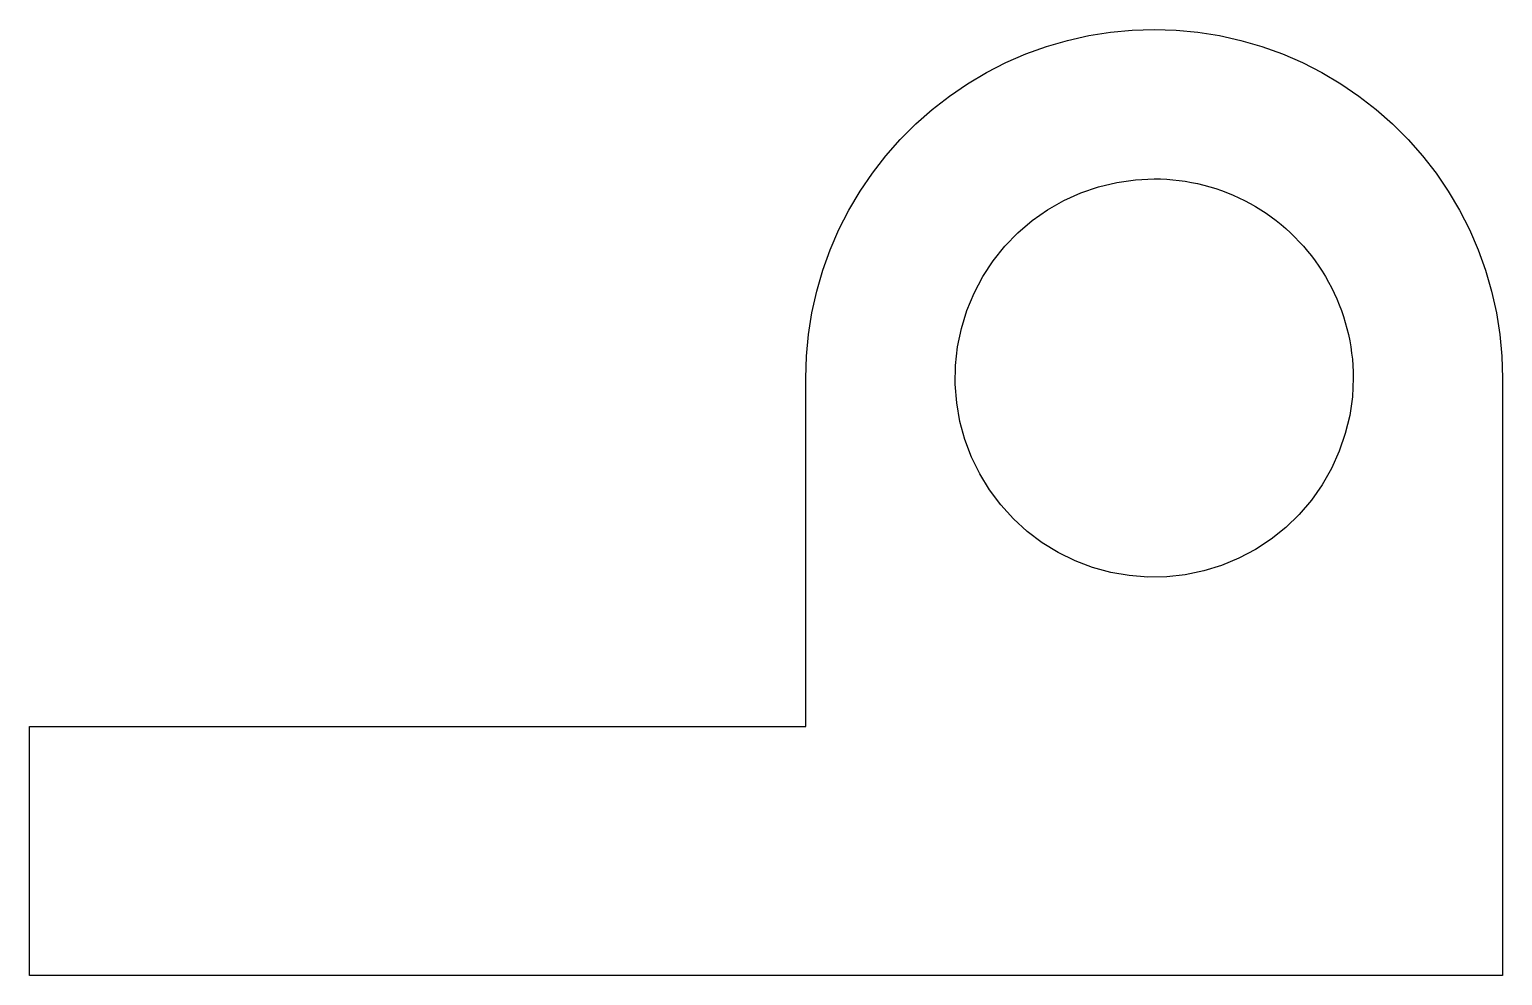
# Model space of a CAD drawing. Header units: metres. Extents: x -27.3 to 2.3, y 0 to 19.
import ezdxf

# ---------------------------------------------------------------- set-up
doc = ezdxf.new("R2010")
doc.units = ezdxf.units.M

msp = doc.modelspace()

# ---------------------------------------------------------------- linework, layer by layer
for points in [[(-11.7, 12), (-11.686, 12.44), (-11.645, 12.877), (-11.576, 13.312), (-11.48, 13.741), (-11.357, 14.163), (-11.208, 14.577), (-11.034, 14.98), (-10.834, 15.372), (-10.61, 15.751), (-10.363, 16.114), (-10.094, 16.462), (-9.803, 16.792), (-9.492, 17.103), (-9.162, 17.394), (-8.814, 17.663), (-8.451, 17.91), (-8.072, 18.134), (-7.68, 18.334), (-7.277, 18.508), (-6.863, 18.657), (-6.441, 18.78), (-6.012, 18.876), (-5.577, 18.945), (-5.14, 18.986), (-4.7, 19), (-4.26, 18.986), (-3.823, 18.945), (-3.388, 18.876), (-2.959, 18.78), (-2.537, 18.657), (-2.123, 18.508), (-1.72, 18.334), (-1.328, 18.134), (-0.949, 17.91), (-0.586, 17.663), (-0.238, 17.394), (0.092, 17.103), (0.403, 16.792), (0.694, 16.462), (0.963, 16.114), (1.21, 15.751), (1.434, 15.372), (1.634, 14.98), (1.808, 14.577), (1.957, 14.163), (2.08, 13.741), (2.176, 13.312), (2.245, 12.877), (2.286, 12.44), (2.3, 12)], [(-0.7, 12), (-0.718, 11.624), (-0.771, 11.25), (-0.859, 10.884), (-0.981, 10.528), (-1.136, 10.184), (-1.323, 9.857), (-1.539, 9.548), (-1.784, 9.262), (-2.055, 9), (-2.349, 8.764), (-2.664, 8.557), (-2.997, 8.381), (-3.345, 8.236), (-3.705, 8.126), (-4.074, 8.049), (-4.449, 8.008), (-4.826, 8.002), (-5.201, 8.032), (-5.573, 8.096), (-5.936, 8.196), (-6.289, 8.329), (-6.627, 8.495), (-6.948, 8.692), (-7.25, 8.918), (-7.528, 9.172), (-7.782, 9.45), (-8.008, 9.752), (-8.205, 10.073), (-8.371, 10.411), (-8.504, 10.764), (-8.604, 11.127), (-8.668, 11.499), (-8.698, 11.874), (-8.692, 12.251), (-8.651, 12.626), (-8.574, 12.995), (-8.464, 13.355), (-8.319, 13.703), (-8.143, 14.036), (-7.936, 14.351), (-7.7, 14.645), (-7.438, 14.916), (-7.152, 15.161), (-6.843, 15.377), (-6.516, 15.564), (-6.172, 15.719), (-5.816, 15.841), (-5.45, 15.929), (-5.076, 15.982), (-4.7, 16)], [(-4.7, 16), (-4.574, 15.998), (-4.449, 15.992), (-4.324, 15.982), (-4.199, 15.968), (-4.074, 15.951), (-3.95, 15.929), (-3.827, 15.904), (-3.705, 15.874), (-3.584, 15.841), (-3.464, 15.804), (-3.345, 15.764), (-3.228, 15.719), (-3.111, 15.671), (-2.997, 15.619), (-2.884, 15.564), (-2.773, 15.505), (-2.664, 15.443), (-2.557, 15.377), (-2.452, 15.308), (-2.349, 15.236), (-2.248, 15.161), (-2.15, 15.082), (-2.055, 15), (-1.962, 14.916), (-1.872, 14.828), (-1.784, 14.738), (-1.7, 14.645), (-1.618, 14.55), (-1.539, 14.452), (-1.464, 14.351), (-1.392, 14.248), (-1.323, 14.143), (-1.257, 14.036), (-1.195, 13.927), (-1.136, 13.816), (-1.081, 13.703), (-1.029, 13.589), (-0.981, 13.472), (-0.936, 13.355), (-0.896, 13.236), (-0.859, 13.116), (-0.826, 12.995), (-0.796, 12.873), (-0.771, 12.75), (-0.749, 12.626), (-0.732, 12.501), (-0.718, 12.376), (-0.708, 12.251), (-0.702, 12.126), (-0.7, 12)], [(-11.7, 5), (-11.7, 5.14), (-11.7, 5.28), (-11.7, 5.42), (-11.7, 5.56), (-11.7, 5.7), (-11.7, 5.84), (-11.7, 5.98), (-11.7, 6.12), (-11.7, 6.26), (-11.7, 6.4), (-11.7, 6.54), (-11.7, 6.68), (-11.7, 6.82), (-11.7, 6.96), (-11.7, 7.1), (-11.7, 7.24), (-11.7, 7.38), (-11.7, 7.52), (-11.7, 7.66), (-11.7, 7.8), (-11.7, 7.94), (-11.7, 8.08), (-11.7, 8.22), (-11.7, 8.36), (-11.7, 8.5), (-11.7, 8.64), (-11.7, 8.78), (-11.7, 8.92), (-11.7, 9.06), (-11.7, 9.2), (-11.7, 9.34), (-11.7, 9.48), (-11.7, 9.62), (-11.7, 9.76), (-11.7, 9.9), (-11.7, 10.04), (-11.7, 10.18), (-11.7, 10.32), (-11.7, 10.46), (-11.7, 10.6), (-11.7, 10.74), (-11.7, 10.88), (-11.7, 11.02), (-11.7, 11.16), (-11.7, 11.3), (-11.7, 11.44), (-11.7, 11.58), (-11.7, 11.72), (-11.7, 11.86), (-11.7, 12)], [(-11.7, 5), (-11.7, 5.14), (-11.7, 5.28), (-11.7, 5.42), (-11.7, 5.56), (-11.7, 5.7), (-11.7, 5.84), (-11.7, 5.98), (-11.7, 6.12), (-11.7, 6.26), (-11.7, 6.4), (-11.7, 6.54), (-11.7, 6.68), (-11.7, 6.82), (-11.7, 6.96), (-11.7, 7.1), (-11.7, 7.24), (-11.7, 7.38), (-11.7, 7.52), (-11.7, 7.66), (-11.7, 7.8), (-11.7, 7.94), (-11.7, 8.08), (-11.7, 8.22), (-11.7, 8.36), (-11.7, 8.5), (-11.7, 8.64), (-11.7, 8.78), (-11.7, 8.92), (-11.7, 9.06), (-11.7, 9.2), (-11.7, 9.34), (-11.7, 9.48), (-11.7, 9.62), (-11.7, 9.76), (-11.7, 9.9), (-11.7, 10.04), (-11.7, 10.18), (-11.7, 10.32), (-11.7, 10.46), (-11.7, 10.6), (-11.7, 10.74), (-11.7, 10.88), (-11.7, 11.02), (-11.7, 11.16), (-11.7, 11.3), (-11.7, 11.44), (-11.7, 11.58), (-11.7, 11.72), (-11.7, 11.86), (-11.7, 12)], [(2.3, 12), (2.3, 11.76), (2.3, 11.52), (2.3, 11.28), (2.3, 11.04), (2.3, 10.8), (2.3, 10.56), (2.3, 10.32), (2.3, 10.08), (2.3, 9.84), (2.3, 9.6), (2.3, 9.36), (2.3, 9.12), (2.3, 8.88), (2.3, 8.64), (2.3, 8.4), (2.3, 8.16), (2.3, 7.92), (2.3, 7.68), (2.3, 7.44), (2.3, 7.2), (2.3, 6.96), (2.3, 6.72), (2.3, 6.48), (2.3, 6.24), (2.3, 6), (2.3, 5.76), (2.3, 5.52), (2.3, 5.28), (2.3, 5.04), (2.3, 4.8), (2.3, 4.56), (2.3, 4.32), (2.3, 4.08), (2.3, 3.84), (2.3, 3.6), (2.3, 3.36), (2.3, 3.12), (2.3, 2.88), (2.3, 2.64), (2.3, 2.4), (2.3, 2.16), (2.3, 1.92), (2.3, 1.68), (2.3, 1.44), (2.3, 1.2), (2.3, 0.96), (2.3, 0.72), (2.3, 0.48), (2.3, 0.24), (2.3, 0)], [(-27.3, 0), (-27.3, 0.1), (-27.3, 0.2), (-27.3, 0.3), (-27.3, 0.4), (-27.3, 0.5), (-27.3, 0.6), (-27.3, 0.7), (-27.3, 0.8), (-27.3, 0.9), (-27.3, 1), (-27.3, 1.1), (-27.3, 1.2), (-27.3, 1.3), (-27.3, 1.4), (-27.3, 1.5), (-27.3, 1.6), (-27.3, 1.7), (-27.3, 1.8), (-27.3, 1.9), (-27.3, 2), (-27.3, 2.1), (-27.3, 2.2), (-27.3, 2.3), (-27.3, 2.4), (-27.3, 2.5), (-27.3, 2.6), (-27.3, 2.7), (-27.3, 2.8), (-27.3, 2.9), (-27.3, 3), (-27.3, 3.1), (-27.3, 3.2), (-27.3, 3.3), (-27.3, 3.4), (-27.3, 3.5), (-27.3, 3.6), (-27.3, 3.7), (-27.3, 3.8), (-27.3, 3.9), (-27.3, 4), (-27.3, 4.1), (-27.3, 4.2), (-27.3, 4.3), (-27.3, 4.4), (-27.3, 4.5), (-27.3, 4.6), (-27.3, 4.7), (-27.3, 4.8), (-27.3, 4.9), (-27.3, 5)], [(-27.3, 5), (-26.988, 5), (-26.676, 5), (-26.364, 5), (-26.052, 5), (-25.74, 5), (-25.428, 5), (-25.116, 5), (-24.804, 5), (-24.492, 5), (-24.18, 5), (-23.868, 5), (-23.556, 5), (-23.244, 5), (-22.932, 5), (-22.62, 5), (-22.308, 5), (-21.996, 5), (-21.684, 5), (-21.372, 5), (-21.06, 5), (-20.748, 5), (-20.436, 5), (-20.124, 5), (-19.812, 5), (-19.5, 5), (-19.188, 5), (-18.876, 5), (-18.564, 5), (-18.252, 5), (-17.94, 5), (-17.628, 5), (-17.316, 5), (-17.004, 5), (-16.692, 5), (-16.38, 5), (-16.068, 5), (-15.756, 5), (-15.444, 5), (-15.132, 5), (-14.82, 5), (-14.508, 5), (-14.196, 5), (-13.884, 5), (-13.572, 5), (-13.26, 5), (-12.948, 5), (-12.636, 5), (-12.324, 5), (-12.012, 5), (-11.7, 5)], [(-20, 5), (-19.834, 5), (-19.668, 5), (-19.502, 5), (-19.336, 5), (-19.17, 5), (-19.004, 5), (-18.838, 5), (-18.672, 5), (-18.506, 5), (-18.34, 5), (-18.174, 5), (-18.008, 5), (-17.842, 5), (-17.676, 5), (-17.51, 5), (-17.344, 5), (-17.178, 5), (-17.012, 5), (-16.846, 5), (-16.68, 5), (-16.514, 5), (-16.348, 5), (-16.182, 5), (-16.016, 5), (-15.85, 5), (-15.684, 5), (-15.518, 5), (-15.352, 5), (-15.186, 5), (-15.02, 5), (-14.854, 5), (-14.688, 5), (-14.522, 5), (-14.356, 5), (-14.19, 5), (-14.024, 5), (-13.858, 5), (-13.692, 5), (-13.526, 5), (-13.36, 5), (-13.194, 5), (-13.028, 5), (-12.862, 5), (-12.696, 5), (-12.53, 5), (-12.364, 5), (-12.198, 5), (-12.032, 5), (-11.866, 5), (-11.7, 5)], [(2.3, 0), (1.708, 0), (1.116, 0), (0.524, 0), (-0.068, 0), (-0.66, 0), (-1.252, 0), (-1.844, 0), (-2.436, 0), (-3.028, 0), (-3.62, 0), (-4.212, 0), (-4.804, 0), (-5.396, 0), (-5.988, 0), (-6.58, 0), (-7.172, 0), (-7.764, 0), (-8.356, 0), (-8.948, 0), (-9.54, 0), (-10.132, 0), (-10.724, 0), (-11.316, 0), (-11.908, 0), (-12.5, 0), (-13.092, 0), (-13.684, 0), (-14.276, 0), (-14.868, 0), (-15.46, 0), (-16.052, 0), (-16.644, 0), (-17.236, 0), (-17.828, 0), (-18.42, 0), (-19.012, 0), (-19.604, 0), (-20.196, 0), (-20.788, 0), (-21.38, 0), (-21.972, 0), (-22.564, 0), (-23.156, 0), (-23.748, 0), (-24.34, 0), (-24.932, 0), (-25.524, 0), (-26.116, 0), (-26.708, 0), (-27.3, 0)]]:
    msp.add_lwpolyline(points)

doc.saveas('drawing.dxf')
